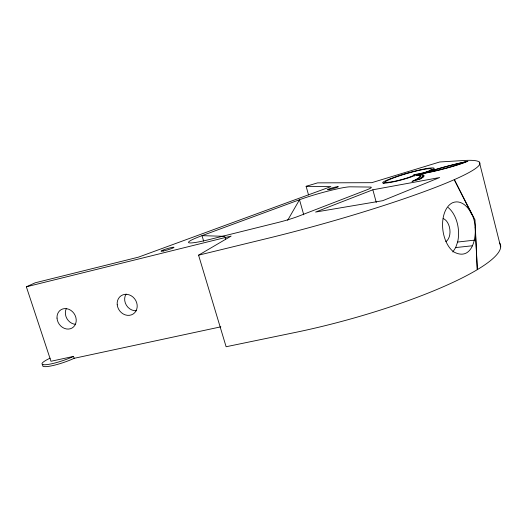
<?xml version="1.0" encoding="UTF-8"?>
<svg xmlns="http://www.w3.org/2000/svg" width="527" height="527" viewBox="0 0 527 527"><rect width="100%" height="100%" fill="white"/><g stroke="black" fill="none" stroke-linecap="round" stroke-linejoin="round"><path stroke-width="0.79" d="M471.698 214.206C468.536 207.045 460.848 199.12 452.39 202.816A26.561 16.212 82.7 0 0 442.568 225.819A26.561 16.212 82.7 0 0 453.582 251.814C475.426 263.783 479.412 226.939 471.698 214.206L454.294 179.654L475.005 219.878L477.297 269.58L475.163 227.025M452.825 251.965L455.671 247.571L457.607 242.051A26.1 16.271 82.7 0 0 448.121 207.486M287.656 220.293L299.507 199.746A31.653 2.721 -15.6 0 1 350.132 186.821L370.257 187.059A19.986 1.831 -15.4 0 1 366.522 189.957L298.75 216.123A21.528 2.141 -15.9 0 1 278.203 222.44L209.983 239.383A35.289 3.346 -16.3 0 1 188.831 242.723A35.289 3.346 -16.3 0 1 202.006 235.661L299.507 199.746L303.743 214.792M414.07 174.694L413.385 175.399A13.524 1.225 -15.2 0 1 411.047 176.578L409.584 177.131A12.457 1.126 -15.1 0 1 393.471 181.499A24.255 2.174 -15.1 0 1 386.68 180.84L388.386 180.03A42.325 3.814 -15 0 1 398.195 176.262L401.752 175.069A19.973 1.765 -15.1 0 1 426.798 168.897L429.228 168.666A29.552 2.635 -15.1 0 1 429.4 170.702L428.095 171.315A5.448 0.487 -15 0 1 421.705 173.192L420.777 173.39A29.927 2.622 -15 0 1 418.063 173.936L414.07 174.694L414.426 176.051M499.675 243.039A165.774 31.416 -15.5 0 1 295.311 332.438L226.116 346.746L198.567 255.18L231.116 236.089L26.35 286.807L50.974 361.265L73.543 356.404L74.162 358.307L73.708 358.518A20.928 3.518 -18.7 0 1 51.587 365.837A20.928 3.518 -18.7 0 1 42.97 364.862M412.404 181.308L415.935 179.542A64.189 6.021 -15.4 0 0 415.316 175.201A16.284 1.476 -15.2 0 1 412.786 176.328A15.217 1.377 -15.1 0 1 391.732 182.171A27.009 2.418 -15.1 0 1 385.342 180.873A45.111 4.064 -15 0 1 397.852 176.071A22.694 2.009 -15.1 0 1 430.612 167.994A32.272 2.872 -15.1 0 1 430.882 170.629A8.228 0.738 -15 0 1 419.683 173.923A32.648 2.866 -15 0 1 416.416 174.575L418.405 174.463A70.868 6.686 -15.4 0 1 419.597 179.351A4.954 0.481 -15 0 0 412.404 181.308L411.995 181.479M73.543 356.404L73.088 356.614A20.935 3.478 -18.7 0 1 45.632 364.724A20.935 3.478 -18.7 0 1 50.137 358.162M26.35 286.807L35.217 282.795L138.41 257.163L330.91 186.604L306.121 186.314L308.539 194.957M372.866 189.786L315.581 212.058L382.674 200.708L439.643 177.546L372.866 189.786L376.278 202.467M306.121 186.314L317.577 182.876L371.752 182.678L439.755 161.973L463.925 160.504A167.981 16.278 -15.7 0 1 440.025 185.596A167.981 16.278 -15.7 0 1 268.124 238.244L198.567 255.18M74.162 358.307L220.839 326.832M457.607 242.051L474.458 240.141M455.671 247.571L472.548 245.747M225.022 236.333L202.006 235.661L203.646 241.129M225.141 237.572L225.602 239.139M479.353 162.079L500.65 246.873M75.677 324.336A10.507 9.018 57.3 0 1 66.982 318.716A10.507 9.018 57.3 0 1 66.369 308.499M136.467 310.739A10.744 9.46 56.3 0 1 126.434 305.317A10.744 9.46 56.3 0 1 126.091 294.007M383.234 183.646A27.002 2.457 -15.1 0 1 385.692 182.204M431.988 169.259A32.266 2.925 -15.1 0 1 434.044 169.384M420.368 176.611A65.269 6.225 -15.4 0 1 420.968 176.92M423.003 176.058A70.855 6.798 -15.4 0 1 423.8 176.321M422.746 176.617A69.755 6.693 -15.4 0 1 423.201 176.973M431.435 170.116A29.545 2.675 -15.1 0 1 431.837 170.445M443.181 218.553A12.114 7.556 82.7 0 1 449.88 229.548A12.114 7.556 82.7 0 1 445.868 241.603M419.117 179.233L420.124 178.693A69.768 6.581 -15.4 0 0 417.443 174.753L416.416 174.911L417.832 174.918A65.282 6.12 -15.4 0 1 418.445 178.449L415.645 180.076L419.117 179.233M467.798 161.288L465.288 162.283A29.005 2.576 -14.9 0 1 425.638 173.06L422.608 173.574L424.894 172.797A42.898 4.038 -14.8 0 1 465.203 161.835L467.798 161.288M465.275 162.006L463.977 162.52A27.285 2.424 -14.9 0 1 426.732 172.645L425.164 172.909L425.842 172.678A41.073 3.867 -14.8 0 1 464.504 162.171L465.275 162.006M163.436 250.971A6.785 0.646 -16.6 0 0 173.95 247.446A6.785 0.646 -16.6 0 0 165.201 249.297A6.785 0.646 -16.6 0 0 163.436 250.971M329.237 189.542A5.652 0.461 -15.6 0 0 338.255 186.802A5.652 0.461 -15.6 0 0 331.371 188.146A5.652 0.461 -15.6 0 0 329.237 189.542M117.218 304.804A10.935 9.598 56.3 0 0 133.166 314A10.935 9.598 56.3 0 0 131.151 295.739A10.935 9.598 56.3 0 0 117.218 304.804M57.015 318.104A10.692 9.137 57.2 0 0 71.995 328.064A10.692 9.137 57.2 0 0 70.816 310.337A10.692 9.137 57.2 0 0 57.015 318.104"/></g></svg>
